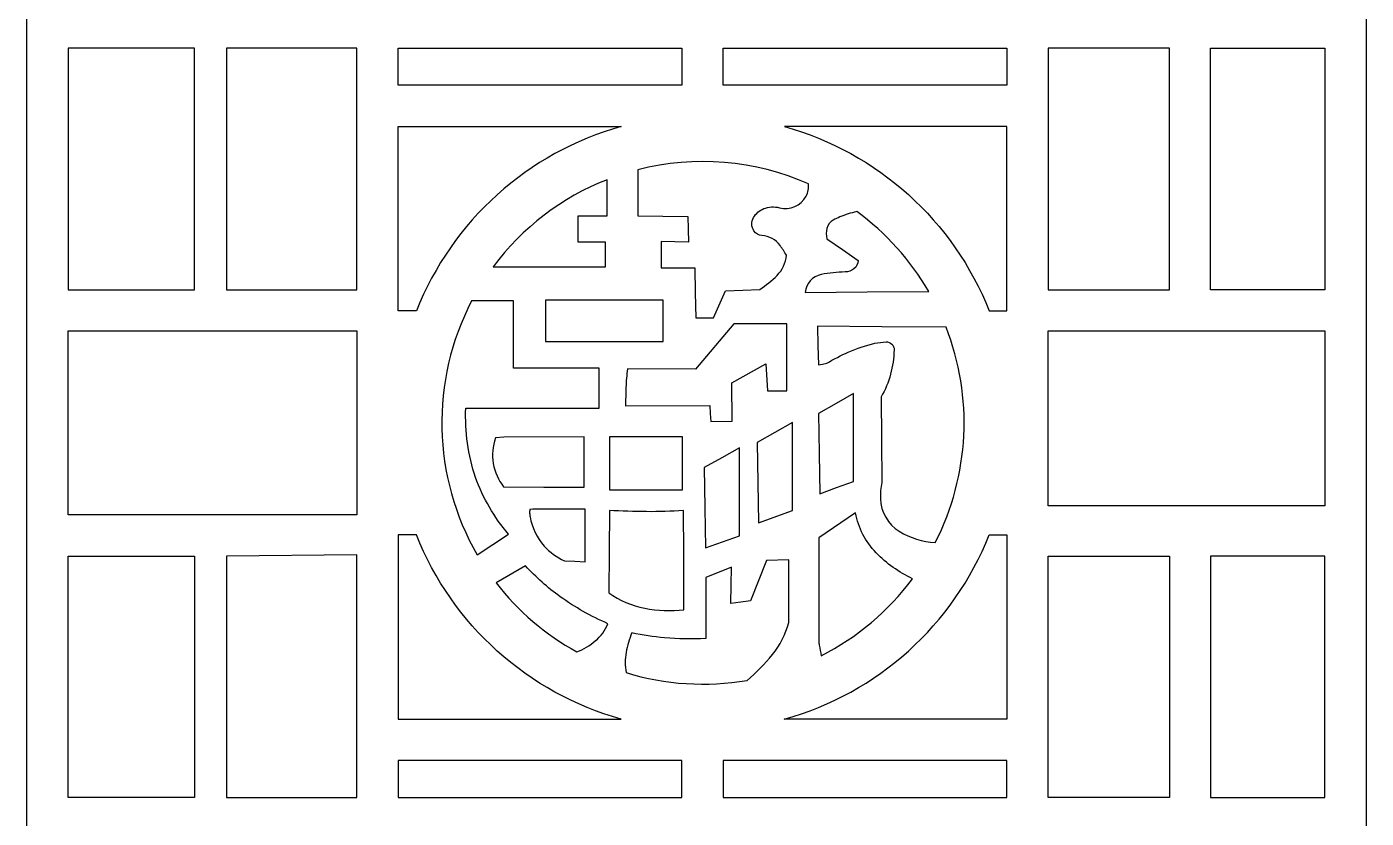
# Model space of a CAD drawing. Header units: centimetres. Extents: x -9.7 to 8.8, y -8.6 to 11.9.
# Drawn here: x 0.28 to 8.84, y -0.88 to 4.18 of the extents above; entities that cross this region are included whole.
import ezdxf

# ---------------------------------------------------------------- set-up
doc = ezdxf.new("R2010")
doc.units = ezdxf.units.CM
doc.header["$MEASUREMENT"] = 0
doc.layers.add('layer 1', color=7, linetype='Continuous')

msp = doc.modelspace()

# ---------------------------------------------------------------- linework, layer by layer
at = {"layer": 'layer 1', "color": 242}
for points, knots in [([(8.84136, 11.86678), (8.84136, 11.86678), (0.27647, 11.86678), (0.27647, 11.86678), (0.27647, 11.86678), (0.27647, 11.86678), (0.27647, -8.57544), (0.27647, -8.57544), (0.27647, -8.57544), (0.27647, -8.57544), (8.84136, -8.57544), (8.84136, -8.57544), (8.84136, -8.57544), (8.84136, -8.57544), (8.84136, 11.86678), (8.84136, 11.86678)], [0, 0, 0, 0, 0.2, 0.2, 0.2, 0.2, 0.4, 0.4, 0.4, 0.4, 0.6, 0.6, 0.6, 0.6, 1, 1, 1, 1]), ([(0.5401, 2.49757), (0.5401, 2.49757), (0.5401, 4.04323), (0.5401, 4.04323), (0.5401, 4.04323), (0.5401, 4.04323), (1.34876, 4.04323), (1.34876, 4.04323), (1.34876, 4.04323), (1.34876, 4.04323), (1.34876, 2.49757), (1.34876, 2.49757), (1.34876, 2.49757), (1.34876, 2.49757), (0.5401, 2.49757), (0.5401, 2.49757)], [0, 0, 0, 0, 0.2, 0.2, 0.2, 0.2, 0.4, 0.4, 0.4, 0.4, 0.6, 0.6, 0.6, 0.6, 1, 1, 1, 1]), ([(2.38781, 2.49757), (2.38781, 2.49757), (1.55263, 2.49757), (1.55263, 2.49757), (1.55263, 2.49757), (1.55263, 2.49757), (1.55263, 4.04323), (1.55263, 4.04323), (1.55263, 4.04323), (1.55263, 4.04323), (2.38781, 4.04323), (2.38781, 4.04323), (2.38781, 4.04323), (2.38781, 4.04323), (2.38781, 2.49757), (2.38781, 2.49757)], [0, 0, 0, 0, 0.2, 0.2, 0.2, 0.2, 0.4, 0.4, 0.4, 0.4, 0.6, 0.6, 0.6, 0.6, 1, 1, 1, 1]), ([(2.65145, 4.04323), (2.65145, 4.04323), (2.65145, 3.80522), (2.65145, 3.80522), (2.65145, 3.80522), (2.65145, 3.80522), (4.46591, 3.80522), (4.46591, 3.80522), (4.46591, 3.80522), (4.46591, 3.80522), (4.46591, 4.04323), (4.46591, 4.04323), (4.46591, 4.04323), (4.46591, 4.04323), (2.65145, 4.04323), (2.65145, 4.04323)], [0, 0, 0, 0, 0.2, 0.2, 0.2, 0.2, 0.4, 0.4, 0.4, 0.4, 0.6, 0.6, 0.6, 0.6, 1, 1, 1, 1]), ([(6.544, 4.04323), (6.544, 4.04323), (4.72954, 4.04323), (4.72954, 4.04323), (4.72954, 4.04323), (4.72954, 4.04323), (4.72954, 3.80522), (4.72954, 3.80522), (4.72954, 3.80522), (4.72954, 3.80522), (6.544, 3.80522), (6.544, 3.80522), (6.544, 3.80522), (6.544, 3.80522), (6.544, 4.04323), (6.544, 4.04323)], [0, 0, 0, 0, 0.2, 0.2, 0.2, 0.2, 0.4, 0.4, 0.4, 0.4, 0.6, 0.6, 0.6, 0.6, 1, 1, 1, 1]), ([(6.80764, 2.49757), (6.80764, 2.49757), (6.80764, 4.04323), (6.80764, 4.04323), (6.80764, 4.04323), (6.80764, 4.04323), (7.58305, 4.04323), (7.58305, 4.04323), (7.58305, 4.04323), (7.58305, 4.04323), (7.58305, 2.49757), (7.58305, 2.49757), (7.58305, 2.49757), (7.58305, 2.49757), (6.80764, 2.49757), (6.80764, 2.49757)], [0, 0, 0, 0, 0.2, 0.2, 0.2, 0.2, 0.4, 0.4, 0.4, 0.4, 0.6, 0.6, 0.6, 0.6, 1, 1, 1, 1]), ([(8.57772, 2.49757), (8.57772, 2.49757), (8.57772, 4.04323), (8.57772, 4.04323), (8.57772, 4.04323), (8.57772, 4.04323), (7.8467, 4.04323), (7.8467, 4.04323), (7.8467, 4.04323), (7.8467, 4.04323), (7.8467, 2.49757), (7.8467, 2.49757), (7.8467, 2.49757), (7.8467, 2.49757), (8.57772, 2.49757), (8.57772, 2.49757)], [0, 0, 0, 0, 0.2, 0.2, 0.2, 0.2, 0.4, 0.4, 0.4, 0.4, 0.6, 0.6, 0.6, 0.6, 1, 1, 1, 1]), ([(4.07806, 3.54159), (4.07806, 3.54159), (2.65145, 3.54159), (2.65145, 3.54159), (2.65145, 3.54159), (2.65145, 3.54159), (2.65145, 2.3617), (2.65145, 2.3617), (2.65145, 2.3617), (2.65145, 2.3617), (2.76806, 2.3617), (2.76806, 2.3617), (2.76806, 2.3617), (2.996, 2.93809), (3.48111, 3.37478), (4.07806, 3.54159)], [0, 0, 0, 0, 0.2, 0.2, 0.2, 0.2, 0.4, 0.4, 0.4, 0.4, 0.6, 0.6, 0.6, 0.6, 1, 1, 1, 1]), ([(6.544, 3.54159), (6.544, 3.54159), (6.544, 2.3617), (6.544, 2.3617), (6.544, 2.3617), (6.544, 2.3617), (6.43057, 2.3617), (6.43057, 2.3617), (6.43057, 2.3617), (6.2023, 2.93838), (5.71794, 3.37486), (5.12057, 3.54159), (5.12057, 3.54159), (5.12057, 3.54159), (6.544, 3.54159), (6.544, 3.54159)], [0, 0, 0, 0, 0.2, 0.2, 0.2, 0.2, 0.4, 0.4, 0.4, 0.4, 0.6, 0.6, 0.6, 0.6, 1, 1, 1, 1]), ([(5.276, 3.17419), (5.27639, 3.16061), (5.27538, 3.14702), (5.27299, 3.13365), (5.27299, 3.13365), (5.27059, 3.12023), (5.26613, 3.10726), (5.25977, 3.0952), (5.25977, 3.0952), (5.22661, 3.03457), (5.15635, 3.00426), (5.08946, 3.02162), (5.08946, 3.02162), (5.05614, 3.03029), (5.02095, 3.02827), (4.98884, 3.01585), (4.98884, 3.01585), (4.96151, 3.00481), (4.93862, 2.98502), (4.92376, 2.95956), (4.92376, 2.95956), (4.90813, 2.93278), (4.90895, 2.8995), (4.9259, 2.87354), (4.9259, 2.87354), (4.93741, 2.85591), (4.9566, 2.84481), (4.97762, 2.84361), (4.97762, 2.84361), (5.02377, 2.84099), (5.06628, 2.81758), (5.0932, 2.78), (5.0932, 2.78), (5.10767, 2.75979), (5.12124, 2.73895), (5.13389, 2.71755), (5.13389, 2.71755), (5.12984, 2.66889), (5.1086, 2.62322), (5.07401, 2.58874), (5.07401, 2.58874), (5.0404, 2.55525), (5.00362, 2.52507), (4.96421, 2.49863), (4.96421, 2.49863), (4.96421, 2.49863), (4.85476, 2.49453), (4.85476, 2.49453), (4.85476, 2.49453), (4.85476, 2.49453), (4.74529, 2.49042), (4.74529, 2.49042), (4.74529, 2.49042), (4.74529, 2.49042), (4.66867, 2.31801), (4.66867, 2.31801), (4.66867, 2.31801), (4.66867, 2.31801), (4.61119, 2.31801), (4.61119, 2.31801), (4.61119, 2.31801), (4.61119, 2.31801), (4.55372, 2.31801), (4.55372, 2.31801), (4.55372, 2.31801), (4.55372, 2.31801), (4.55099, 2.4781), (4.55099, 2.4781), (4.55099, 2.4781), (4.55099, 2.4781), (4.54826, 2.6382), (4.54826, 2.6382), (4.54826, 2.6382), (4.54826, 2.6382), (4.44015, 2.6382), (4.44015, 2.6382), (4.44015, 2.6382), (4.44015, 2.6382), (4.33206, 2.6382), (4.33206, 2.6382), (4.33206, 2.6382), (4.33206, 2.6382), (4.33206, 2.72166), (4.33206, 2.72166), (4.33206, 2.72166), (4.33206, 2.72166), (4.33206, 2.80512), (4.33206, 2.80512), (4.33206, 2.80512), (4.33206, 2.80512), (4.41963, 2.80376), (4.41963, 2.80376), (4.41963, 2.80376), (4.41963, 2.80376), (4.50719, 2.80239), (4.50719, 2.80239), (4.50719, 2.80239), (4.50719, 2.80239), (4.50584, 2.88449), (4.50584, 2.88449), (4.50584, 2.88449), (4.50584, 2.88449), (4.50447, 2.9666), (4.50447, 2.9666), (4.50447, 2.9666), (4.50447, 2.9666), (4.34437, 2.96796), (4.34437, 2.96796), (4.34437, 2.96796), (4.34437, 2.96796), (4.18428, 2.96932), (4.18428, 2.96932), (4.18428, 2.96932), (4.18428, 2.96932), (4.18428, 3.11712), (4.18428, 3.11712), (4.18428, 3.11712), (4.18428, 3.11712), (4.18428, 3.26494), (4.18428, 3.26494), (4.18428, 3.26494), (4.54796, 3.35819), (4.93268, 3.32615), (5.276, 3.17419)], [0, 0, 0, 0, 0.03125, 0.03125, 0.03125, 0.03125, 0.0625, 0.0625, 0.0625, 0.0625, 0.09375, 0.09375, 0.09375, 0.09375, 0.125, 0.125, 0.125, 0.125, 0.15625, 0.15625, 0.15625, 0.15625, 0.1875, 0.1875, 0.1875, 0.1875, 0.21875, 0.21875, 0.21875, 0.21875, 0.25, 0.25, 0.25, 0.25, 0.28125, 0.28125, 0.28125, 0.28125, 0.3125, 0.3125, 0.3125, 0.3125, 0.34375, 0.34375, 0.34375, 0.34375, 0.375, 0.375, 0.375, 0.375, 0.40625, 0.40625, 0.40625, 0.40625, 0.4375, 0.4375, 0.4375, 0.4375, 0.46875, 0.46875, 0.46875, 0.46875, 0.5, 0.5, 0.5, 0.5, 0.53125, 0.53125, 0.53125, 0.53125, 0.5625, 0.5625, 0.5625, 0.5625, 0.59375, 0.59375, 0.59375, 0.59375, 0.625, 0.625, 0.625, 0.625, 0.65625, 0.65625, 0.65625, 0.65625, 0.6875, 0.6875, 0.6875, 0.6875, 0.71875, 0.71875, 0.71875, 0.71875, 0.75, 0.75, 0.75, 0.75, 0.78125, 0.78125, 0.78125, 0.78125, 0.8125, 0.8125, 0.8125, 0.8125, 0.84375, 0.84375, 0.84375, 0.84375, 0.875, 0.875, 0.875, 0.875, 0.90625, 0.90625, 0.90625, 0.90625, 0.9375, 0.9375, 0.9375, 0.9375, 1, 1, 1, 1]), ([(3.25852, 2.64395), (3.44466, 2.89397), (3.69716, 3.08702), (3.98721, 3.20118), (3.98721, 3.20118), (3.98721, 3.20118), (3.98721, 2.96913), (3.98721, 2.96913), (3.98721, 2.96913), (3.98721, 2.96913), (3.80315, 2.96913), (3.80315, 2.96913), (3.80315, 2.96913), (3.80315, 2.96913), (3.80315, 2.8004), (3.80315, 2.8004), (3.80315, 2.8004), (3.80315, 2.8004), (3.978, 2.8004), (3.978, 2.8004), (3.978, 2.8004), (3.978, 2.8004), (3.978, 2.64395), (3.978, 2.64395), (3.978, 2.64395), (3.978, 2.64395), (3.25852, 2.64395), (3.25852, 2.64395)], [0, 0, 0, 0, 0.125, 0.125, 0.125, 0.125, 0.25, 0.25, 0.25, 0.25, 0.375, 0.375, 0.375, 0.375, 0.5, 0.5, 0.5, 0.5, 0.625, 0.625, 0.625, 0.625, 0.75, 0.75, 0.75, 0.75, 1, 1, 1, 1]), ([(6.04433, 2.48602), (6.04433, 2.48602), (5.64936, 2.48307), (5.64936, 2.48307), (5.64936, 2.48307), (5.64936, 2.48307), (5.25438, 2.48012), (5.25438, 2.48012), (5.25438, 2.48012), (5.25909, 2.53676), (5.30084, 2.58344), (5.35658, 2.59454), (5.35658, 2.59454), (5.40684, 2.60452), (5.4579, 2.60998), (5.50913, 2.61086), (5.50913, 2.61086), (5.52966, 2.61122), (5.54951, 2.61826), (5.56567, 2.63093), (5.56567, 2.63093), (5.58226, 2.64395), (5.59189, 2.66388), (5.59177, 2.68496), (5.59177, 2.68496), (5.59177, 2.68496), (5.49236, 2.75424), (5.49236, 2.75424), (5.49236, 2.75424), (5.49236, 2.75424), (5.39295, 2.82353), (5.39295, 2.82353), (5.39295, 2.82353), (5.38767, 2.84533), (5.3876, 2.86809), (5.39276, 2.88993), (5.39276, 2.88993), (5.39807, 2.91246), (5.41281, 2.93165), (5.4332, 2.9426), (5.4332, 2.9426), (5.44688, 2.94996), (5.46094, 2.95659), (5.47531, 2.96246), (5.47531, 2.96246), (5.51031, 2.97681), (5.54639, 2.98838), (5.58319, 2.99707), (5.58319, 2.99707), (5.77068, 2.86058), (5.92775, 2.68649), (6.04433, 2.48602)], [0, 0, 0, 0, 0.0714286, 0.0714286, 0.0714286, 0.0714286, 0.1428571, 0.1428571, 0.1428571, 0.1428571, 0.2142857, 0.2142857, 0.2142857, 0.2142857, 0.2857143, 0.2857143, 0.2857143, 0.2857143, 0.3571429, 0.3571429, 0.3571429, 0.3571429, 0.4285714, 0.4285714, 0.4285714, 0.4285714, 0.5, 0.5, 0.5, 0.5, 0.5714286, 0.5714286, 0.5714286, 0.5714286, 0.6428571, 0.6428571, 0.6428571, 0.6428571, 0.7142857, 0.7142857, 0.7142857, 0.7142857, 0.7857143, 0.7857143, 0.7857143, 0.7857143, 0.8571429, 0.8571429, 0.8571429, 0.8571429, 1, 1, 1, 1]), ([(3.08363, 1.74005), (3.07753, 1.58953), (3.09863, 1.43918), (3.14597, 1.29616), (3.14597, 1.29616), (3.19374, 1.16389), (3.26498, 1.04136), (3.35632, 0.93441), (3.35632, 0.93441), (3.35632, 0.93441), (3.25668, 0.86751), (3.25668, 0.86751), (3.25668, 0.86751), (3.25668, 0.86751), (3.15704, 0.80062), (3.15704, 0.80062), (3.15704, 0.80062), (2.86783, 1.30043), (2.85446, 1.91395), (3.12109, 2.42614), (3.12109, 2.42614), (3.12109, 2.42614), (3.38902, 2.42614), (3.38902, 2.42614), (3.38902, 2.42614), (3.38902, 2.42614), (3.38902, 1.99577), (3.38902, 1.99577), (3.38902, 1.99577), (3.38902, 1.99577), (3.93745, 1.99577), (3.93745, 1.99577), (3.93745, 1.99577), (3.93745, 1.99577), (3.93745, 1.74005), (3.93745, 1.74005), (3.93745, 1.74005), (3.93745, 1.74005), (3.08363, 1.74005), (3.08363, 1.74005)], [0, 0, 0, 0, 0.0909091, 0.0909091, 0.0909091, 0.0909091, 0.1818182, 0.1818182, 0.1818182, 0.1818182, 0.2727273, 0.2727273, 0.2727273, 0.2727273, 0.3636364, 0.3636364, 0.3636364, 0.3636364, 0.4545455, 0.4545455, 0.4545455, 0.4545455, 0.5454545, 0.5454545, 0.5454545, 0.5454545, 0.6363636, 0.6363636, 0.6363636, 0.6363636, 0.7272727, 0.7272727, 0.7272727, 0.7272727, 0.8181818, 0.8181818, 0.8181818, 0.8181818, 1, 1, 1, 1]), ([(3.59331, 2.43078), (3.59331, 2.43078), (4.34498, 2.43078), (4.34498, 2.43078), (4.34498, 2.43078), (4.34498, 2.43078), (4.34498, 2.16566), (4.34498, 2.16566), (4.34498, 2.16566), (4.34498, 2.16566), (3.59331, 2.16566), (3.59331, 2.16566), (3.59331, 2.16566), (3.59331, 2.16566), (3.59331, 2.43078), (3.59331, 2.43078)], [0, 0, 0, 0, 0.2, 0.2, 0.2, 0.2, 0.4, 0.4, 0.4, 0.4, 0.6, 0.6, 0.6, 0.6, 1, 1, 1, 1]), ([(2.38781, 1.05742), (2.38781, 1.05742), (2.38781, 2.23393), (2.38781, 2.23393), (2.38781, 2.23393), (2.38781, 2.23393), (0.5401, 2.23393), (0.5401, 2.23393), (0.5401, 2.23393), (0.5401, 2.23393), (0.5401, 1.05742), (0.5401, 1.05742), (0.5401, 1.05742), (0.5401, 1.05742), (2.38781, 1.05742), (2.38781, 1.05742)], [0, 0, 0, 0, 0.2, 0.2, 0.2, 0.2, 0.4, 0.4, 0.4, 0.4, 0.6, 0.6, 0.6, 0.6, 1, 1, 1, 1]), ([(4.11722, 1.99162), (4.11722, 1.99162), (4.55254, 1.98949), (4.55254, 1.98949), (4.55254, 1.98949), (4.55254, 1.98949), (4.79729, 2.27972), (4.79729, 2.27972), (4.79729, 2.27972), (4.79729, 2.27972), (4.96731, 2.27972), (4.96731, 2.27972), (4.96731, 2.27972), (4.96731, 2.27972), (5.13734, 2.27972), (5.13734, 2.27972), (5.13734, 2.27972), (5.13734, 2.27972), (5.13734, 2.06529), (5.13734, 2.06529), (5.13734, 2.06529), (5.13734, 2.06529), (5.13734, 1.85086), (5.13734, 1.85086), (5.13734, 1.85086), (5.13734, 1.85086), (5.07561, 1.85086), (5.07561, 1.85086), (5.07561, 1.85086), (5.07561, 1.85086), (5.01388, 1.85086), (5.01388, 1.85086), (5.01388, 1.85086), (5.01388, 1.85086), (5.00305, 2.02414), (5.00305, 2.02414), (5.00305, 2.02414), (5.00305, 2.02414), (4.7843, 1.90068), (4.7843, 1.90068), (4.7843, 1.90068), (4.7843, 1.90068), (4.78646, 1.65593), (4.78646, 1.65593), (4.78646, 1.65593), (4.78646, 1.65593), (4.65001, 1.65377), (4.65001, 1.65377), (4.65001, 1.65377), (4.65001, 1.65377), (4.64676, 1.70468), (4.64676, 1.70468), (4.64676, 1.70468), (4.64676, 1.70468), (4.64351, 1.75557), (4.64351, 1.75557), (4.64351, 1.75557), (4.64351, 1.75557), (4.10421, 1.75341), (4.10421, 1.75341), (4.10421, 1.75341), (4.10571, 1.79315), (4.107, 1.8329), (4.1081, 1.87266), (4.1081, 1.87266), (4.1092, 1.91243), (4.11224, 1.95213), (4.11722, 1.99162)], [0, 0, 0, 0, 0.0555556, 0.0555556, 0.0555556, 0.0555556, 0.1111111, 0.1111111, 0.1111111, 0.1111111, 0.1666667, 0.1666667, 0.1666667, 0.1666667, 0.2222222, 0.2222222, 0.2222222, 0.2222222, 0.2777778, 0.2777778, 0.2777778, 0.2777778, 0.3333333, 0.3333333, 0.3333333, 0.3333333, 0.3888889, 0.3888889, 0.3888889, 0.3888889, 0.4444444, 0.4444444, 0.4444444, 0.4444444, 0.5, 0.5, 0.5, 0.5, 0.5555556, 0.5555556, 0.5555556, 0.5555556, 0.6111111, 0.6111111, 0.6111111, 0.6111111, 0.6666667, 0.6666667, 0.6666667, 0.6666667, 0.7222222, 0.7222222, 0.7222222, 0.7222222, 0.7777778, 0.7777778, 0.7777778, 0.7777778, 0.8333333, 0.8333333, 0.8333333, 0.8333333, 0.8888889, 0.8888889, 0.8888889, 0.8888889, 1, 1, 1, 1]), ([(6.15475, 2.25797), (6.32988, 1.81048), (6.30468, 1.30902), (6.08587, 0.8812), (6.08587, 0.8812), (6.00424, 0.88422), (5.9248, 0.90865), (5.85555, 0.95196), (5.85555, 0.95196), (5.78328, 0.99716), (5.73806, 1.07529), (5.73478, 1.16046), (5.73478, 1.16046), (5.73345, 1.19529), (5.73677, 1.23016), (5.74464, 1.26412), (5.74464, 1.26412), (5.74464, 1.26412), (5.74208, 1.53787), (5.74208, 1.53787), (5.74208, 1.53787), (5.74208, 1.53787), (5.73952, 1.81164), (5.73952, 1.81164), (5.73952, 1.81164), (5.76642, 1.85695), (5.78677, 1.90582), (5.8, 1.95683), (5.8, 1.95683), (5.8132, 2.00773), (5.82079, 2.05991), (5.82265, 2.11247), (5.82265, 2.11247), (5.82313, 2.12631), (5.81781, 2.13972), (5.80796, 2.14947), (5.80796, 2.14947), (5.79812, 2.15922), (5.78473, 2.16441), (5.77089, 2.1638), (5.77089, 2.1638), (5.74657, 2.16273), (5.72238, 2.15961), (5.69859, 2.15448), (5.69859, 2.15448), (5.64065, 2.14106), (5.58412, 2.12222), (5.52973, 2.09819), (5.52973, 2.09819), (5.48222, 2.0772), (5.43609, 2.05329), (5.39157, 2.02655), (5.39157, 2.02655), (5.39157, 2.02655), (5.36515, 2.02138), (5.36515, 2.02138), (5.36515, 2.02138), (5.36515, 2.02138), (5.33873, 2.01622), (5.33873, 2.01622), (5.33873, 2.01622), (5.33873, 2.01622), (5.33572, 2.13973), (5.33572, 2.13973), (5.33572, 2.13973), (5.33572, 2.13973), (5.33271, 2.26324), (5.33271, 2.26324), (5.33271, 2.26324), (5.33271, 2.26324), (5.74373, 2.2606), (5.74373, 2.2606), (5.74373, 2.2606), (5.74373, 2.2606), (6.15475, 2.25797), (6.15475, 2.25797)], [0, 0, 0, 0, 0.05, 0.05, 0.05, 0.05, 0.1, 0.1, 0.1, 0.1, 0.15, 0.15, 0.15, 0.15, 0.2, 0.2, 0.2, 0.2, 0.25, 0.25, 0.25, 0.25, 0.3, 0.3, 0.3, 0.3, 0.35, 0.35, 0.35, 0.35, 0.4, 0.4, 0.4, 0.4, 0.45, 0.45, 0.45, 0.45, 0.5, 0.5, 0.5, 0.5, 0.55, 0.55, 0.55, 0.55, 0.6, 0.6, 0.6, 0.6, 0.65, 0.65, 0.65, 0.65, 0.7, 0.7, 0.7, 0.7, 0.75, 0.75, 0.75, 0.75, 0.8, 0.8, 0.8, 0.8, 0.85, 0.85, 0.85, 0.85, 0.9, 0.9, 0.9, 0.9, 1, 1, 1, 1]), ([(8.57772, 2.23393), (8.57772, 2.23393), (6.80764, 2.23393), (6.80764, 2.23393), (6.80764, 2.23393), (6.80764, 2.23393), (6.80764, 1.11454), (6.80764, 1.11454), (6.80764, 1.11454), (6.80764, 1.11454), (8.57772, 1.11454), (8.57772, 1.11454), (8.57772, 1.11454), (8.57772, 1.11454), (8.57772, 2.23393), (8.57772, 2.23393)], [0, 0, 0, 0, 0.2, 0.2, 0.2, 0.2, 0.4, 0.4, 0.4, 0.4, 0.6, 0.6, 0.6, 0.6, 1, 1, 1, 1]), ([(5.33859, 1.70574), (5.33859, 1.70574), (5.45097, 1.76955), (5.45097, 1.76955), (5.45097, 1.76955), (5.45097, 1.76955), (5.56334, 1.83337), (5.56334, 1.83337), (5.56334, 1.83337), (5.56334, 1.83337), (5.56334, 1.55173), (5.56334, 1.55173), (5.56334, 1.55173), (5.56334, 1.55173), (5.56334, 1.2701), (5.56334, 1.2701), (5.56334, 1.2701), (5.56334, 1.2701), (5.45513, 1.23126), (5.45513, 1.23126), (5.45513, 1.23126), (5.45513, 1.23126), (5.34692, 1.19242), (5.34692, 1.19242), (5.34692, 1.19242), (5.34692, 1.19242), (5.34276, 1.44907), (5.34276, 1.44907), (5.34276, 1.44907), (5.34276, 1.44907), (5.33859, 1.70574), (5.33859, 1.70574)], [0, 0, 0, 0, 0.1111111, 0.1111111, 0.1111111, 0.1111111, 0.2222222, 0.2222222, 0.2222222, 0.2222222, 0.3333333, 0.3333333, 0.3333333, 0.3333333, 0.4444444, 0.4444444, 0.4444444, 0.4444444, 0.5555556, 0.5555556, 0.5555556, 0.5555556, 0.6666667, 0.6666667, 0.6666667, 0.6666667, 0.7777778, 0.7777778, 0.7777778, 0.7777778, 1, 1, 1, 1]), ([(4.94736, 1.51982), (4.94736, 1.51982), (5.05974, 1.58365), (5.05974, 1.58365), (5.05974, 1.58365), (5.05974, 1.58365), (5.17211, 1.64746), (5.17211, 1.64746), (5.17211, 1.64746), (5.17211, 1.64746), (5.17211, 1.36583), (5.17211, 1.36583), (5.17211, 1.36583), (5.17211, 1.36583), (5.17211, 1.08421), (5.17211, 1.08421), (5.17211, 1.08421), (5.17211, 1.08421), (4.95569, 1.00651), (4.95569, 1.00651), (4.95569, 1.00651), (4.95569, 1.00651), (4.94736, 1.51982), (4.94736, 1.51982)], [0, 0, 0, 0, 0.1428571, 0.1428571, 0.1428571, 0.1428571, 0.2857143, 0.2857143, 0.2857143, 0.2857143, 0.4285714, 0.4285714, 0.4285714, 0.4285714, 0.5714286, 0.5714286, 0.5714286, 0.5714286, 0.7142857, 0.7142857, 0.7142857, 0.7142857, 1, 1, 1, 1]), ([(3.3279, 1.55308), (3.3279, 1.55308), (3.8398, 1.55525), (3.8398, 1.55525), (3.8398, 1.55525), (3.8398, 1.55525), (3.8398, 1.39434), (3.8398, 1.39434), (3.8398, 1.39434), (3.8398, 1.39434), (3.8398, 1.23343), (3.8398, 1.23343), (3.8398, 1.23343), (3.8398, 1.23343), (3.58276, 1.23451), (3.58276, 1.23451), (3.58276, 1.23451), (3.58276, 1.23451), (3.32573, 1.23559), (3.32573, 1.23559), (3.32573, 1.23559), (3.29161, 1.2793), (3.26891, 1.33085), (3.25971, 1.38554), (3.25971, 1.38554), (3.2505, 1.44027), (3.25539, 1.49646), (3.27389, 1.54877), (3.27389, 1.54877), (3.27389, 1.54877), (3.3279, 1.55308), (3.3279, 1.55308)], [0, 0, 0, 0, 0.1111111, 0.1111111, 0.1111111, 0.1111111, 0.2222222, 0.2222222, 0.2222222, 0.2222222, 0.3333333, 0.3333333, 0.3333333, 0.3333333, 0.4444444, 0.4444444, 0.4444444, 0.4444444, 0.5555556, 0.5555556, 0.5555556, 0.5555556, 0.6666667, 0.6666667, 0.6666667, 0.6666667, 0.7777778, 0.7777778, 0.7777778, 0.7777778, 1, 1, 1, 1]), ([(4.4686, 1.21624), (4.4686, 1.21624), (4.00209, 1.21624), (4.00209, 1.21624), (4.00209, 1.21624), (4.00209, 1.21624), (4.00209, 1.55584), (4.00209, 1.55584), (4.00209, 1.55584), (4.00209, 1.55584), (4.4686, 1.55584), (4.4686, 1.55584), (4.4686, 1.55584), (4.4686, 1.55584), (4.4686, 1.21624), (4.4686, 1.21624)], [0, 0, 0, 0, 0.2, 0.2, 0.2, 0.2, 0.4, 0.4, 0.4, 0.4, 0.6, 0.6, 0.6, 0.6, 1, 1, 1, 1]), ([(4.60885, 1.3589), (4.60885, 1.3589), (4.72123, 1.42271), (4.72123, 1.42271), (4.72123, 1.42271), (4.72123, 1.42271), (4.8336, 1.48653), (4.8336, 1.48653), (4.8336, 1.48653), (4.8336, 1.48653), (4.8336, 1.2049), (4.8336, 1.2049), (4.8336, 1.2049), (4.8336, 1.2049), (4.8336, 0.92327), (4.8336, 0.92327), (4.8336, 0.92327), (4.8336, 0.92327), (4.72539, 0.88443), (4.72539, 0.88443), (4.72539, 0.88443), (4.72539, 0.88443), (4.61718, 0.84558), (4.61718, 0.84558), (4.61718, 0.84558), (4.61718, 0.84558), (4.61301, 1.10224), (4.61301, 1.10224), (4.61301, 1.10224), (4.61301, 1.10224), (4.60885, 1.3589), (4.60885, 1.3589)], [0, 0, 0, 0, 0.1111111, 0.1111111, 0.1111111, 0.1111111, 0.2222222, 0.2222222, 0.2222222, 0.2222222, 0.3333333, 0.3333333, 0.3333333, 0.3333333, 0.4444444, 0.4444444, 0.4444444, 0.4444444, 0.5555556, 0.5555556, 0.5555556, 0.5555556, 0.6666667, 0.6666667, 0.6666667, 0.6666667, 0.7777778, 0.7777778, 0.7777778, 0.7777778, 1, 1, 1, 1]), ([(3.51332, 1.09353), (3.51332, 1.09353), (3.84697, 1.09354), (3.84697, 1.09354), (3.84697, 1.09354), (3.84697, 1.09354), (3.84697, 0.92536), (3.84697, 0.92536), (3.84697, 0.92536), (3.84697, 0.92536), (3.84697, 0.75717), (3.84697, 0.75717), (3.84697, 0.75717), (3.84697, 0.75717), (3.78051, 0.75989), (3.78051, 0.75989), (3.78051, 0.75989), (3.78051, 0.75989), (3.71405, 0.76259), (3.71405, 0.76259), (3.71405, 0.76259), (3.66496, 0.78491), (3.62106, 0.81726), (3.58521, 0.85754), (3.58521, 0.85754), (3.53822, 0.91033), (3.50676, 0.97514), (3.49434, 1.04471), (3.49434, 1.04471), (3.49311, 1.05233), (3.49226, 1.06001), (3.49179, 1.06771), (3.49179, 1.06771), (3.49131, 1.07544), (3.49171, 1.08319), (3.49298, 1.09082), (3.49298, 1.09082), (3.49298, 1.09082), (3.51332, 1.09354), (3.51332, 1.09354), (3.51332, 1.09354), (3.51332, 1.09354), (3.51332, 1.09353), (3.51332, 1.09353)], [0, 0, 0, 0, 0.0833333, 0.0833333, 0.0833333, 0.0833333, 0.1666667, 0.1666667, 0.1666667, 0.1666667, 0.25, 0.25, 0.25, 0.25, 0.3333333, 0.3333333, 0.3333333, 0.3333333, 0.4166667, 0.4166667, 0.4166667, 0.4166667, 0.5, 0.5, 0.5, 0.5, 0.5833333, 0.5833333, 0.5833333, 0.5833333, 0.6666667, 0.6666667, 0.6666667, 0.6666667, 0.75, 0.75, 0.75, 0.75, 0.8333333, 0.8333333, 0.8333333, 0.8333333, 1, 1, 1, 1]), ([(4.47631, 1.08567), (4.47678, 0.97978), (4.47713, 0.87389), (4.47736, 0.768), (4.47736, 0.768), (4.47759, 0.66212), (4.47794, 0.55623), (4.47841, 0.45035), (4.47841, 0.45035), (4.39499, 0.44025), (4.31048, 0.44329), (4.228, 0.45936), (4.228, 0.45936), (4.14506, 0.47552), (4.0666, 0.50954), (3.99811, 0.55903), (3.99811, 0.55903), (3.99811, 0.55903), (3.99986, 0.82196), (3.99986, 0.82196), (3.99986, 0.82196), (3.99986, 0.82196), (4.00162, 1.0849), (4.00162, 1.0849), (4.00162, 1.0849), (4.08069, 1.08089), (4.15982, 1.0784), (4.23898, 1.07744), (4.23898, 1.07744), (4.31818, 1.07647), (4.39737, 1.07922), (4.47631, 1.08567), (4.47631, 1.08567), (4.47631, 1.08567), (4.47631, 1.08567), (4.47631, 1.08567)], [0, 0, 0, 0, 0.1, 0.1, 0.1, 0.1, 0.2, 0.2, 0.2, 0.2, 0.3, 0.3, 0.3, 0.3, 0.4, 0.4, 0.4, 0.4, 0.5, 0.5, 0.5, 0.5, 0.6, 0.6, 0.6, 0.6, 0.7, 0.7, 0.7, 0.7, 0.8, 0.8, 0.8, 0.8, 1, 1, 1, 1]), ([(5.94058, 0.64803), (5.7866, 0.44101), (5.58669, 0.27239), (5.35669, 0.15549), (5.35669, 0.15549), (5.35268, 0.17852), (5.34834, 0.20149), (5.34367, 0.22439), (5.34367, 0.22439), (5.34289, 0.22821), (5.3418, 0.23195), (5.3404, 0.23559), (5.3404, 0.23559), (5.3404, 0.23559), (5.3404, 0.57332), (5.3404, 0.57332), (5.3404, 0.57332), (5.3404, 0.57332), (5.3404, 0.91105), (5.3404, 0.91105), (5.3404, 0.91105), (5.3404, 0.91105), (5.57578, 1.06967), (5.57578, 1.06967), (5.57578, 1.06967), (5.59324, 0.97349), (5.63897, 0.88475), (5.70721, 0.81475), (5.70721, 0.81475), (5.77448, 0.74574), (5.85348, 0.6893), (5.94058, 0.64803), (5.94058, 0.64803), (5.94058, 0.64803), (5.94058, 0.64803), (5.94058, 0.64803)], [0, 0, 0, 0, 0.1, 0.1, 0.1, 0.1, 0.2, 0.2, 0.2, 0.2, 0.3, 0.3, 0.3, 0.3, 0.4, 0.4, 0.4, 0.4, 0.5, 0.5, 0.5, 0.5, 0.6, 0.6, 0.6, 0.6, 0.7, 0.7, 0.7, 0.7, 0.8, 0.8, 0.8, 0.8, 1, 1, 1, 1]), ([(2.76805, 0.92966), (2.9963, 0.35298), (3.48066, -0.08351), (4.07803, -0.25023), (4.07803, -0.25023), (4.07803, -0.25023), (2.65145, -0.25025), (2.65145, -0.25025), (2.65145, -0.25025), (2.65145, -0.25025), (2.65145, 0.92964), (2.65145, 0.92964), (2.65145, 0.92964), (2.65145, 0.92964), (2.76805, 0.92966), (2.76805, 0.92966)], [0, 0, 0, 0, 0.2, 0.2, 0.2, 0.2, 0.4, 0.4, 0.4, 0.4, 0.6, 0.6, 0.6, 0.6, 1, 1, 1, 1]), ([(5.12048, -0.25026), (5.12048, -0.25026), (6.544, -0.25025), (6.544, -0.25025), (6.544, -0.25025), (6.544, -0.25025), (6.544, 0.92964), (6.544, 0.92964), (6.544, 0.92964), (6.544, 0.92964), (6.43053, 0.92955), (6.43053, 0.92955), (6.43053, 0.92955), (6.20256, 0.35318), (5.71744, -0.08349), (5.12048, -0.25026)], [0, 0, 0, 0, 0.2, 0.2, 0.2, 0.2, 0.4, 0.4, 0.4, 0.4, 0.6, 0.6, 0.6, 0.6, 1, 1, 1, 1]), ([(0.5401, 0.79378), (0.5401, 0.79378), (0.5401, -0.75188), (0.5401, -0.75188), (0.5401, -0.75188), (0.5401, -0.75188), (1.34876, -0.75188), (1.34876, -0.75188), (1.34876, -0.75188), (1.34876, -0.75188), (1.34876, 0.79378), (1.34876, 0.79378), (1.34876, 0.79378), (1.34876, 0.79378), (0.5401, 0.79378), (0.5401, 0.79378)], [0, 0, 0, 0, 0.2, 0.2, 0.2, 0.2, 0.4, 0.4, 0.4, 0.4, 0.6, 0.6, 0.6, 0.6, 1, 1, 1, 1]), ([(2.38781, 0.80115), (2.38781, 0.80115), (2.38781, -0.75188), (2.38781, -0.75188), (2.38781, -0.75188), (2.38781, -0.75188), (1.55263, -0.75188), (1.55263, -0.75188), (1.55263, -0.75188), (1.55263, -0.75188), (1.55263, 0.79378), (1.55263, 0.79378), (1.55263, 0.79378), (1.55263, 0.79378), (2.38781, 0.80115), (2.38781, 0.80115)], [0, 0, 0, 0, 0.2, 0.2, 0.2, 0.2, 0.4, 0.4, 0.4, 0.4, 0.6, 0.6, 0.6, 0.6, 1, 1, 1, 1]), ([(6.80764, 0.79378), (6.80764, 0.79378), (6.80764, -0.75188), (6.80764, -0.75188), (6.80764, -0.75188), (6.80764, -0.75188), (7.58305, -0.75188), (7.58305, -0.75188), (7.58305, -0.75188), (7.58305, -0.75188), (7.58305, 0.79378), (7.58305, 0.79378), (7.58305, 0.79378), (7.58305, 0.79378), (6.80764, 0.79378), (6.80764, 0.79378)], [0, 0, 0, 0, 0.2, 0.2, 0.2, 0.2, 0.4, 0.4, 0.4, 0.4, 0.6, 0.6, 0.6, 0.6, 1, 1, 1, 1]), ([(8.57772, 0.79378), (8.57772, 0.79378), (8.57772, -0.75188), (8.57772, -0.75188), (8.57772, -0.75188), (8.57772, -0.75188), (7.8467, -0.75188), (7.8467, -0.75188), (7.8467, -0.75188), (7.8467, -0.75188), (7.8467, 0.79378), (7.8467, 0.79378), (7.8467, 0.79378), (7.8467, 0.79378), (8.57772, 0.79378), (8.57772, 0.79378)], [0, 0, 0, 0, 0.2, 0.2, 0.2, 0.2, 0.4, 0.4, 0.4, 0.4, 0.6, 0.6, 0.6, 0.6, 1, 1, 1, 1]), ([(3.79414, 0.18077), (3.59338, 0.2911), (3.41739, 0.4416), (3.2772, 0.62278), (3.2772, 0.62278), (3.2772, 0.62278), (3.46634, 0.73007), (3.46634, 0.73007), (3.46634, 0.73007), (3.53278, 0.6572), (3.60652, 0.59136), (3.68642, 0.53357), (3.68642, 0.53357), (3.78225, 0.46533), (3.88498, 0.40738), (3.99295, 0.36066), (3.99295, 0.36066), (3.97508, 0.318), (3.94729, 0.2802), (3.91191, 0.25042), (3.91191, 0.25042), (3.87678, 0.22085), (3.83697, 0.19731), (3.79414, 0.18077)], [0, 0, 0, 0, 0.1428571, 0.1428571, 0.1428571, 0.1428571, 0.2857143, 0.2857143, 0.2857143, 0.2857143, 0.4285714, 0.4285714, 0.4285714, 0.4285714, 0.5714286, 0.5714286, 0.5714286, 0.5714286, 0.7142857, 0.7142857, 0.7142857, 0.7142857, 1, 1, 1, 1]), ([(4.10886, 0.04763), (4.10115, 0.09055), (4.10103, 0.13451), (4.10851, 0.17746), (4.10851, 0.17746), (4.11596, 0.22026), (4.12863, 0.26199), (4.14621, 0.30171), (4.14621, 0.30171), (4.2149, 0.28682), (4.28447, 0.27632), (4.3545, 0.27027), (4.3545, 0.27027), (4.44208, 0.2631), (4.53004, 0.26178), (4.6178, 0.26635), (4.6178, 0.26635), (4.6178, 0.26635), (4.6178, 0.46087), (4.6178, 0.46087), (4.6178, 0.46087), (4.6178, 0.46087), (4.6178, 0.6554), (4.6178, 0.6554), (4.6178, 0.6554), (4.6178, 0.6554), (4.78285, 0.7222), (4.78285, 0.7222), (4.78285, 0.7222), (4.78285, 0.7222), (4.78088, 0.60627), (4.78088, 0.60627), (4.78088, 0.60627), (4.78088, 0.60627), (4.77892, 0.49034), (4.77892, 0.49034), (4.77892, 0.49034), (4.77892, 0.49034), (4.8418, 0.4982), (4.8418, 0.4982), (4.8418, 0.4982), (4.8418, 0.4982), (4.90468, 0.50606), (4.90468, 0.50606), (4.90468, 0.50606), (4.90468, 0.50606), (5.00686, 0.76543), (5.00686, 0.76543), (5.00686, 0.76543), (5.00686, 0.76543), (5.14833, 0.76936), (5.14833, 0.76936), (5.14833, 0.76936), (5.14833, 0.76936), (5.14833, 0.56894), (5.14833, 0.56894), (5.14833, 0.56894), (5.14833, 0.56894), (5.14833, 0.36852), (5.14833, 0.36852), (5.14833, 0.36852), (5.12936, 0.29299), (5.09365, 0.22265), (5.04388, 0.16276), (5.04388, 0.16276), (4.99464, 0.10349), (4.94054, 0.04843), (4.88215, -0.00184), (4.88215, -0.00184), (4.62411, -0.04614), (4.35916, -0.02917), (4.10886, 0.04763)], [0, 0, 0, 0, 0.0526316, 0.0526316, 0.0526316, 0.0526316, 0.1052632, 0.1052632, 0.1052632, 0.1052632, 0.1578947, 0.1578947, 0.1578947, 0.1578947, 0.2105263, 0.2105263, 0.2105263, 0.2105263, 0.2631579, 0.2631579, 0.2631579, 0.2631579, 0.3157895, 0.3157895, 0.3157895, 0.3157895, 0.3684211, 0.3684211, 0.3684211, 0.3684211, 0.4210526, 0.4210526, 0.4210526, 0.4210526, 0.4736842, 0.4736842, 0.4736842, 0.4736842, 0.5263158, 0.5263158, 0.5263158, 0.5263158, 0.5789474, 0.5789474, 0.5789474, 0.5789474, 0.6315789, 0.6315789, 0.6315789, 0.6315789, 0.6842105, 0.6842105, 0.6842105, 0.6842105, 0.7368421, 0.7368421, 0.7368421, 0.7368421, 0.7894737, 0.7894737, 0.7894737, 0.7894737, 0.8421053, 0.8421053, 0.8421053, 0.8421053, 0.8947368, 0.8947368, 0.8947368, 0.8947368, 1, 1, 1, 1]), ([(2.65145, -0.75188), (2.65145, -0.75188), (2.65145, -0.51389), (2.65145, -0.51389), (2.65145, -0.51389), (2.65145, -0.51389), (4.46591, -0.51389), (4.46591, -0.51389), (4.46591, -0.51389), (4.46591, -0.51389), (4.46591, -0.75188), (4.46591, -0.75188), (4.46591, -0.75188), (4.46591, -0.75188), (2.65145, -0.75188), (2.65145, -0.75188)], [0, 0, 0, 0, 0.2, 0.2, 0.2, 0.2, 0.4, 0.4, 0.4, 0.4, 0.6, 0.6, 0.6, 0.6, 1, 1, 1, 1]), ([(6.544, -0.75188), (6.544, -0.75188), (4.72954, -0.75188), (4.72954, -0.75188), (4.72954, -0.75188), (4.72954, -0.75188), (4.72954, -0.51389), (4.72954, -0.51389), (4.72954, -0.51389), (4.72954, -0.51389), (6.544, -0.51389), (6.544, -0.51389), (6.544, -0.51389), (6.544, -0.51389), (6.544, -0.75188), (6.544, -0.75188)], [0, 0, 0, 0, 0.2, 0.2, 0.2, 0.2, 0.4, 0.4, 0.4, 0.4, 0.6, 0.6, 0.6, 0.6, 1, 1, 1, 1])]:
    msp.add_open_spline(points, degree=3, knots=knots, dxfattribs=at)

doc.saveas('drawing.dxf')
